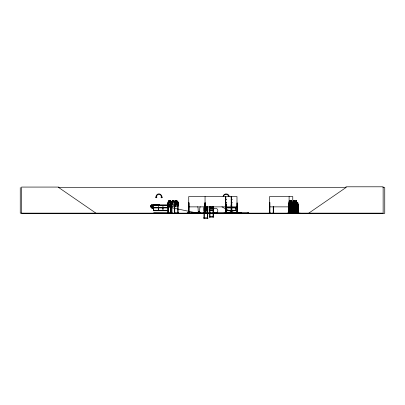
<?xml version="1.0" encoding="UTF-8"?>
<svg xmlns="http://www.w3.org/2000/svg" width="405" height="405" viewBox="0 0 405 405"><rect width="100%" height="100%" fill="white"/><g stroke="black" fill="none" stroke-linecap="round" stroke-linejoin="round"><path stroke-width="0.61" d="M153.692 210.271L153.692 209.086L153.687 210.271L167.209 210.271M162.952 209.086L162.952 207.902L162.952 210.271M235.745 209.086L235.745 207.902L230.921 207.902M226.238 204.849L225.843 204.824L226.238 204.768M226.238 204.5L225.843 204.5L226.238 204.419M226.238 207.942L225.848 207.861L230.749 207.902M223.914 213.086L238.935 213.086M199.559 212.645L199.837 207.669A1.291 1.255 -90 0 0 200.202 206.758M158.709 204.419L158.709 204.849L159.109 204.849L153.262 204.808L153.262 204.459M158.709 204.459L159.124 204.5L151.915 204.414L151.5 204.819L151.5 205.684M159.114 204.798L159.119 204.5M293.827 200.323L294.015 205.041L293.681 203.786L293.321 205.021L293.412 202.186M295.331 209.137L295.447 207.866M296.627 206.717L296.754 205.451M296.794 205.451L296.668 206.717L295.761 206.717L295.66 205.446L295.802 206.717M298.075 209.137L298.07 204.014M198.855 211.926L199.199 212.007M198.992 211.896L199.108 211.8M289.089 205.451L289.221 206.717L290.208 206.717L290.284 205.451M290.188 206.717L290.329 205.451M291.605 206.717L291.747 205.451M291.787 205.451L291.646 206.717L290.633 206.717L290.547 205.451M294.091 206.677L294.227 205.446L294.101 206.717M295.306 205.446L295.129 206.717L295.27 205.451M225.96 206.347L226.122 206.449M225.929 202.819L225.95 213.121L230.911 213.04M292.41 213.086L292.4 212.762L292.85 212.762L292.85 213.141M287.297 213.086L300.156 213.141M169.847 202.11L168.996 202.06M172.054 202.044L171.609 201.594L168.338 201.634L169.001 201.594L168.546 202.06L168.546 204.429L168.996 205.446L169.832 205.446L170.282 204.429L170.282 202.06L169.887 201.589M170.459 201.644L169.832 201.594M170.424 206.717C170.515 205.588 171.502 199.736 170.687 203.072M170.778 205.502L171.391 204.429L171.391 202.06L170.773 201.634L170.804 200.323L168.936 200.323L168.966 201.634M294.805 206.388L294.698 207.466L294.962 206.206L295.28 207.441L295.113 206.393M295.26 206.849L295.078 207.866L294.734 207.866L294.546 206.849M158.775 204.839L158.775 204.429M159.054 204.419L159.038 204.768M289.484 205.446L289.271 204.429L289.479 205.446L289.879 205.446L290.071 204.429L289.929 200.323L289.464 200.323L289.919 200.369L289.853 206.717M294.02 204.429L293.817 205.446L293.428 205.446L293.458 200.323L293.883 200.323L293.873 201.634M294.855 205.446L295.058 202.06L294.88 200.323L294.455 200.323L294.197 213.141M289.879 205.446L290.086 204.429M295.078 204.429L294.865 205.446L294.465 205.446L294.258 204.429L294.47 205.446M170.404 206.677L170.763 205.451M293.109 202.049L293.225 201.594L293.169 206.717M296.809 202.819L296.809 213.141L296.794 202.044L296.389 201.594L296.43 200.323L296.02 200.323L295.66 203.194M297.503 204.014L297.103 204.484L297.113 213.141M297.25 204.014L297.143 207.866M290.334 213.141L290.314 202.044L290.203 201.594L289.19 201.634L289.064 202.065L289.509 201.594L289.509 200.323M289.231 201.634L289.104 202.065L289.221 201.594M290.517 213.141L290.507 202.049L290.962 201.594L290.922 200.323L291.372 200.323L291.478 205.052L291.185 203.786C290.998 207.724 290.172 201.194 291.322 202.06L291.322 204.429L290.932 204.429L290.932 202.034L291.175 203.219L291.463 202.029L291.524 204.429L291.322 205.446L290.932 205.446L290.932 201.634M290.547 202.049L290.679 201.594L291.635 201.634L291.772 202.06L291.772 213.141M293.017 202.065L293.174 201.594M294.177 201.634L294.07 213.141M171.872 205.856L171.619 206.717L168.313 206.717L168.04 205.451L168.353 206.717M177.709 206.677L178.124 205.446M187.495 213.086L189.818 213.141M175.183 205.451L174.757 206.717L175.193 205.451L175.193 202.044L174.747 201.594L171.877 201.634L171.462 202.049L171.472 205.451L171.857 206.717L177.749 206.717L178.175 205.451L178.175 202.044L177.729 201.594L176.924 201.594L176.924 200.323L175.689 200.323L175.699 201.594L174.844 201.594L174.449 202.049M207.335 211.734L207.76 210.509M213.435 209.37L213.015 210.6L210.094 210.6M270.024 213.116L269.998 212.767L269.548 212.767L269.548 213.141M272.555 213.106L273.871 213.141M174.773 213.086L174.692 212.767M174.773 212.944L173.947 213.141M225.433 213.116L225.362 202.819L225.712 202.819M225.6 213.086L225.666 212.762M225.98 213.086L225.848 204.459M205.067 196.547L205.011 213.086M213.506 217.009L209.582 217.009M293.301 202.06L293.488 201.634L293.134 201.594L295.184 201.634L294.84 201.594L295.078 204.895M296.03 201.634L295.847 204.429L296.03 205.446L296.374 205.446L296.374 200.369M297.857 204.054L297.872 202.743L297.462 202.743L297.24 213.086M289.15 202.819L289.195 213.141L289.479 201.634M294.253 202.044L294.096 201.594L294.243 202.06L294.465 201.634M289.271 202.06L289.484 201.634M212.352 206.555L211.835 207.441C213.531 208.99 212.119 209.719 211.582 207.709C211.101 209.628 209.532 209.248 211.309 207.431L210.792 206.55M168.029 213.141L168.04 202.049L168.364 201.594M293.407 202.054L293.817 202.06L293.817 204.429L293.428 204.429L293.428 202.06L293.671 203.219L293.817 201.634L294.496 201.594M168.328 202.049L168.733 201.594M204.398 206.656L203.993 207.107L203.993 210.514L204.383 211.78L207.365 211.78L207.8 210.514L207.8 207.102L207.355 206.656M195.939 213.136L200.161 213.136L195.676 213.131L195.817 212.838L199.893 212.838L199.893 212.296M196.324 213.131L196.081 213.131M197.473 213.131L197.194 213.131L197.599 213.131M197.549 213.126L197.701 212.838M198.298 213.131L198.02 213.131L198.425 213.131M198.374 213.126L198.546 212.838M308.782 213.141L345.961 187.55L345.961 186.801L383.135 186.801L383.135 213.141L20.25 213.141L20.25 187.55M175.117 202.06L175.74 201.634L175.74 200.369L176.894 200.369L176.884 201.634L177.511 202.06L177.511 204.429L176.894 205.446L175.74 205.446L175.117 204.429M205.305 206.697L204.672 207.122L204.672 209.491L205.305 210.509L206.489 210.509L207.127 209.491L207.127 207.122L206.489 206.697M153.247 206.575C151.926 208.216 151.212 206.758 152.979 206.302C151.222 205.791 151.9 204.434 153.242 206.054M199.792 213.136L199.69 213.045M199.938 213.131L200.04 212.296L199.655 212.296L199.655 212.838M203.745 218.173L208.023 218.179M235.563 213.141L235.563 212.549L238.773 212.392L238.479 212.392L241.071 212.549L241.071 213.141M58.259 187.55L346.154 187.55M382.852 187.55L384.75 187.55L384.75 213.354L21.556 213.354L21.556 187.069L58.735 187.069L58.735 187.55L95.909 213.141M230.997 196.926L231.635 196.921M230.997 197.012L231.625 197.017M231.25 197.159L231.64 197.159M231.245 199.306L231.63 199.306M225.97 199.473L226.299 199.473M231.215 199.473L232.111 199.473M225.97 199.619L226.299 199.619M231.215 199.619L232.111 199.619M231.245 199.781L231.63 199.781M173.953 200.323L172.702 200.323L172.743 201.634L172.125 202.06L172.125 204.429L172.743 205.446L173.902 205.446L174.52 204.429L174.52 202.06L173.902 201.634L173.942 200.323L173.953 201.594L174.752 201.594M168.966 200.369L170.773 200.369M172.743 200.369L173.912 200.369M290.932 200.369L291.362 200.369M293.873 200.369L293.428 200.369L293.417 201.594M294.465 200.369L294.906 200.369M296.414 200.369L296.03 200.369L296.07 201.634M169.822 200.576L170.566 200.576L170.566 201.001L169.822 201.001M289.808 200.576L289.55 200.576L289.808 201.001M293.498 200.576L293.772 200.576L293.498 201.001M294.794 200.576L294.536 200.576L294.794 201.001M170.804 201.594L171.614 201.594M172.712 201.594L171.857 201.594L171.502 202.065L171.512 205.446M289.853 201.594L290.203 201.594M291.332 201.594L291.641 201.594M174.864 201.634L177.719 201.634M295.772 201.634L296.662 201.634M168.04 202.049L168.075 205.451M289.879 202.06C288.79 201.371 289.438 207.644 289.737 203.786L290.081 205.041L289.864 201.634M290.284 202.044L290.137 201.594L290.289 213.141M291.6 201.594L291.787 202.044M295.326 202.06L295.154 201.594L295.326 213.141M296.754 202.044L296.627 201.594M231.245 202.156L231.63 202.156M225.97 202.318L226.299 202.318M231.215 202.318L232.111 202.318M225.97 202.465L226.299 202.465M231.215 202.465L232.111 202.465M231.245 202.632L231.63 202.632M170.353 202.819L170.692 202.819M178.124 202.819L177.755 202.819L177.744 213.086M225.838 202.819L226.056 213.141M231.64 202.819L231.868 213.141M269.583 202.819L269.958 202.819M290.223 202.819L290.653 202.819L290.668 213.141L290.603 212.767M291.661 202.819L291.899 213.141L291.63 212.767M292.435 202.819L292.81 202.819M293.033 202.819L293.164 213.141M295.21 202.819L295.503 213.141M297.473 202.784L297.857 202.784M297.533 202.996L297.533 203.421M297.832 204.014L298.11 204.014M297.214 204.054L298.105 204.054M168.996 204.429L169.832 204.429M289.479 204.429L289.879 204.429M298.065 204.054L298.242 204.459M151.5 204.819L151.516 207.775L151.926 208.226L153.794 208.226L151.926 208.18L151.541 207.76M231.25 204.854L231.64 204.854M231.24 204.925L231.625 204.92M153.682 205.041L167.214 205.041M231.24 205.016L231.635 205.016M153.566 205.092L151.941 205.092L151.556 205.725L150.341 205.684L150.356 206.955L151.516 206.955L151.516 207.775M153.682 205.132L167.214 205.138M230.997 205.138L231.625 205.127M153.692 205.279L167.204 205.279M231.007 205.279L231.64 205.279M297.128 205.401L297.366 213.141M294.035 205.451L294.167 206.717M153.566 205.725L151.941 205.725L151.941 206.909L153.566 206.909M225.57 206.069L225.56 206.656M225.813 206.15L226.248 206.15M225.798 206.58L226.263 206.58M225.798 206.692L226.263 206.692M293.129 206.717L295.194 206.717M150.382 206.909L151.556 206.909L151.941 207.547L153.566 207.547M188.74 206.869L225.712 206.869M225.838 206.869L231.184 206.869M231.64 206.869L236.981 206.869M269.583 206.869L292.764 206.869M294.734 206.849L295.078 206.849M205.305 207.122L206.489 207.122L206.489 209.491L205.305 209.491M153.687 207.426L167.209 207.426M226.005 207.426L230.749 207.426M230.921 207.426L235.75 207.426M153.652 207.588L167.245 207.588M225.97 207.588L230.784 207.588M230.885 207.588L235.781 207.588M153.652 207.735L167.245 207.735M225.97 207.735L230.784 207.735M230.885 207.735L235.781 207.735M153.687 207.902L167.209 207.902M207.76 207.881L207.411 207.881L207.37 218.199M297.093 207.871L297.245 209.137L298.115 209.137L298.201 207.871M226.238 208.21L225.843 208.21L226.238 208.291M294.475 209.091L295.367 209.091M297.214 209.091L298.105 209.091M295.372 209.137L294.465 209.137L294.354 207.871L294.506 209.137M226.005 210.271L230.749 210.271M230.921 210.271L235.75 210.271L235.75 207.902M153.652 210.438L167.245 210.438M225.97 210.438L230.784 210.438M230.885 210.438L235.781 210.438M153.652 210.585L167.245 210.585M225.97 210.585L230.784 210.585M230.885 210.585L235.781 210.585M153.687 210.747L167.209 210.747M226.005 210.747L230.749 210.747M230.921 210.747L235.75 210.747M198.789 211.709L199.387 211.709M235.563 212.549L235.862 212.549L235.862 213.141M241.071 212.549L240.773 212.549L240.773 213.141M199.574 212.645L198.298 212.645L198.055 207.669A1.291 1.255 -90 0 1 197.686 206.758M197.291 212.726L198.151 212.726M167.903 212.767L168.688 212.767M170.318 212.767L170.728 212.767M171.593 212.767L172.069 213.086M178.165 212.767L177.714 212.767L177.719 213.141M273.208 212.767L273.658 212.767M288.735 212.762L289.352 212.767M290.81 212.767L290.193 212.767L290.208 213.141M293.007 212.767L293.397 212.767M294.04 212.767L294.643 212.767M295.939 212.767L295.68 213.141L295.782 204.034M296.657 212.767L296.941 212.767M297.098 212.767L297.386 212.767M298.1 212.767L298.384 212.767M168.212 212.873L171.624 212.873M174.778 212.873L177.744 212.873M289.21 212.873L290.334 212.873M290.668 212.873L291.772 212.873M293.164 212.873L295.503 212.873M295.797 212.873L296.799 212.873M297.24 212.873L298.242 212.873M153.692 212.974L172.454 213.141M177.719 212.924L178.63 213.116M153.682 213.035L167.214 213.035M230.916 213.035L235.756 213.04M210.038 216.69L209.608 216.69L209.608 217.065M213.045 216.69L213.475 216.69L213.475 217.065L213.435 206.55M210.038 216.797L213.045 216.797M203.928 217.824L204.358 217.824L204.358 218.199M207.37 217.824L207.866 218.173M204.358 217.93L207.37 217.93M294.992 205.046L294.724 203.786C294.536 207.73 293.701 201.179 294.865 202.06L294.865 204.429L294.465 204.429L294.465 202.034L294.718 203.219L295.078 202.054M290.086 202.054L289.732 203.219L289.479 202.034L289.484 204.429M155.024 204.414L156.193 204.803M171.624 213.086L171.71 212.767M207.335 206.697L207.76 207.122L207.719 218.199M170.844 204.976L171.264 204.976L170.702 203.973M170.778 202.09L170.414 201.594L170.733 202.06L170.692 213.141M205.072 206.656L207.476 211.461M297.817 204.054L297.969 207.466L297.7 206.206C297.528 210.099 296.754 203.72 297.817 204.479L297.817 206.849L297.473 206.849L297.473 204.479L297.695 205.639L297.994 204.454L297.817 207.866L297.473 207.866L297.29 206.849M225.762 213.086L225.838 196.547L231.184 196.547L231.215 213.141M206.434 213.086L204.11 213.141M209.668 209.375L210.063 210.64L213.045 210.64L213.481 209.38L213.481 206.535M292.476 213.086L292.526 212.762M235.239 212.817L235.194 213.086M289.221 206.717L289.104 205.446L289.231 206.677M290.674 206.717L290.562 202.065M293.159 205.446L293.26 206.717L293.119 205.446M298.384 213.141L298.358 205.401L298.115 213.141M298.257 208.97L298.242 213.141L298.201 204.459M297.462 202.743L297.473 204.054M297.179 212.767L297.199 213.141M296.911 213.141L296.911 202.819L296.673 213.141M295.913 206.464L295.944 213.141M295.812 212.767L295.797 213.141M295.68 204.034L295.68 206.464M295.564 213.141L295.544 212.767L295.184 212.767L295.199 213.141L295.27 202.044M295.447 206.17L295.377 213.141M294.855 200.369L294.855 206.717M294.617 208.97L294.627 213.141M294.567 212.767L294.546 213.141M294.486 207.188L294.501 213.141M294.394 206.464L294.374 213.141M294.313 206.464L294.324 213.141M294.157 202.819L294.141 213.141M293.372 205.249L293.382 213.141M293.291 213.141L293.276 205.249L293.255 213.141M293.043 202.049L293.028 213.141M292.805 213.141L292.764 196.547L269.583 196.547L269.619 213.141M292.719 212.762L292.714 213.141M292.481 202.819L292.466 213.141M291.732 202.06L291.661 213.141L291.635 212.767M290.78 205.856L290.795 213.141M290.466 202.819L290.466 213.141M289.798 200.576L289.798 201.001M289.337 213.141L289.322 202.819L288.775 202.819L288.76 213.141M289.104 196.547L289.074 213.141M288.871 212.762L288.871 213.141M288.821 202.819L288.8 213.141M273.623 206.55L273.658 213.141M273.577 206.55L273.532 213.141M273.289 206.55L273.279 213.141L273.248 206.55M270.211 213.141L268.925 213.141M269.912 202.819L269.953 213.141M269.872 212.767L269.862 213.141M269.679 212.767L269.674 213.141M248.721 213.141L248.721 212.817L187.262 212.817L187.262 213.141M248.523 212.817L248.523 213.141M247.799 212.817L247.799 213.141M237.112 213.141L237.112 202.819L236.885 213.141M237.016 213.141L236.981 196.547L231.64 196.547L231.609 213.141M236.95 212.762L236.935 213.141M235.963 212.817L235.963 213.141M232.703 212.817L232.703 213.141M232.51 212.817L232.51 213.141M231.771 202.819L231.771 213.141M231.726 202.819L231.736 213.141M231.341 212.762L231.341 213.141M231.311 213.141L231.311 202.819L231.083 213.141M231.068 212.762L231.068 213.141M226.182 206.692L226.187 213.141L226.117 204.849M225.737 213.141L225.712 196.547L188.74 196.547L188.74 213.141M225.322 212.762L225.322 213.141M213.126 216.69L213.126 217.065M213.086 206.742L213.045 217.065M212.802 206.575L212.802 208.357L212.169 209.37L210.98 209.37L210.347 208.357L210.347 206.575M212.169 206.575L212.169 208.357L210.98 208.357L210.98 206.575M209.998 206.742L210.038 217.065M209.957 216.69L209.957 217.065M209.668 206.54L209.689 217.065M207.522 212.817L207.522 213.141M207.451 217.824L207.451 218.199M205.456 212.767L205.456 213.141M205.416 213.141L205.416 202.819L204.91 202.819L204.874 213.141M205.269 206.55L205.269 213.141M205.188 206.55L205.224 213.141M205.132 212.762L205.107 213.141M204.986 202.819L204.955 213.141M204.277 218.199L204.317 207.881L203.968 207.881L203.943 218.199M204.009 217.824L204.009 218.199M199.366 211.709L199.387 212.838M198.809 211.709L198.779 212.969M198.334 212.969L198.298 212.296L197.918 212.296L197.939 212.969M198.151 212.296L198.096 212.969M198.06 212.296L198.06 212.838M196.212 212.969L196.212 212.838A135.559 0.997 11.9 0 1 167.29 206.813M192.284 213.141L190.694 213.141M188.943 202.819L188.963 213.141L189.019 202.819L188.659 202.819L188.659 213.141L188.629 212.767M188.882 212.767L188.811 213.141M188.011 212.817L188.011 213.141M178.165 202.044L178.124 213.141M178.048 212.767L178.043 213.141M174.768 205.249L174.778 213.141L174.808 212.767L174.358 212.767L174.358 213.141M174.469 212.767L174.474 213.141M174.428 206.464L174.428 213.141M172.003 206.464L171.973 213.141M171.923 212.767L171.923 213.141M171.659 205.249L171.598 213.141M170.596 205.249L170.596 213.141M170.54 212.767L170.556 213.141M170.449 202.819L170.419 213.141M170.353 205.249L170.323 213.141M169.862 200.323L169.857 206.712M169.806 200.369L169.806 201.634M169.568 200.323L169.609 201.634M168.996 200.369L168.996 206.717M168.677 213.141L168.647 206.464L168.612 213.141M168.308 206.464L168.303 213.141M168.277 213.141L168.277 202.819L167.933 202.819L167.933 213.141M168.181 202.819L168.212 213.141M168.09 212.767L168.075 213.141M162.952 205.279L162.952 207.426M158.512 205.279L158.512 207.426M153.318 204.459L153.318 204.808M153.318 208.251L153.318 207.902L153.262 208.251M236.044 212.524A144.848 19.926 46.7 0 1 222.001 206.818M223.028 196.263A3.25 3.235 -90 0 1 229.286 196.263M223.494 196.4A2.714 2.703 -90 0 1 228.714 196.4M158.512 207.902L158.512 210.271L158.517 207.902M296.582 204.976L296.257 203.786C296.101 207.608 295.285 201.472 296.374 202.06L296.374 204.429L296.03 204.429L296.035 202.034L296.252 203.219L296.546 202.034L296.582 204.976M177.39 204.976L176.965 204.976L176.307 203.786C175.836 205.715 174.312 205.315 176.043 203.507C174.403 202.054 175.866 201.29 176.286 203.219C176.691 201.29 178.251 202.044 176.555 203.518L177.39 204.976M162.359 197.103L161.651 197.858L160.932 197.103L161.428 197.103A2.714 2.481 -90 0 0 158.947 194.39A2.714 2.481 -90 0 0 156.472 197.103L156.963 197.103L156.203 197.858L155.439 197.103L155.93 197.103A3.25 2.967 -90 0 1 158.902 193.853A3.25 2.967 -90 0 1 161.868 197.103L162.359 197.103M169.685 200.576L169.143 200.576L169.143 201.001L169.685 201.001L169.685 200.576M173.694 200.576L172.95 200.576L172.95 201.001L173.694 201.001L173.694 200.576M176.686 200.576L175.942 200.576L175.942 201.001L176.686 201.001L176.686 200.576M291.251 200.576L291.003 201.001L291.251 200.576M173.902 202.06L172.743 202.06L172.743 204.429L173.902 204.429L173.902 202.06M176.894 202.06L175.74 202.06L175.74 204.429L176.894 204.429L176.894 202.06M150.979 205.937L150.589 205.937L150.589 206.697L150.979 206.697L150.979 205.937M214.21 212.767A2.42 2.42 0 0 0 217.839 210.671A2.42 2.42 0 0 0 214.21 208.575A2.42 2.42 0 0 0 214.21 212.767"/></g></svg>
